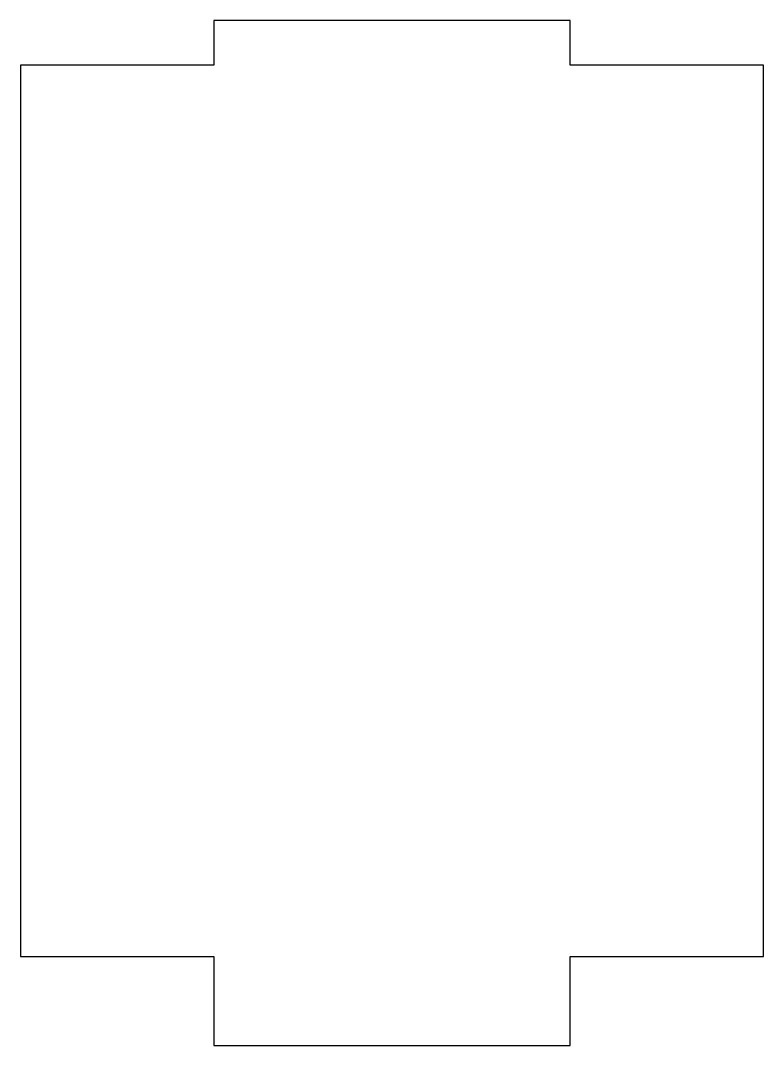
# Model space of a CAD drawing. Header units: millimetres. Extents: x -25 to 25, y -36 to 33.
import ezdxf

# ---------------------------------------------------------------- set-up
doc = ezdxf.new("R2010")
doc.units = ezdxf.units.MM

msp = doc.modelspace()

# ---------------------------------------------------------------- linework, layer by layer
msp.add_lwpolyline([(12, 33), (-12, 33), (-12, 30), (-25, 30), (-25, -30), (-12, -30), (-12, -36), (12, -36), (12, -30), (25, -30), (25, 30), (12, 30)], close=True)

doc.saveas('drawing.dxf')
